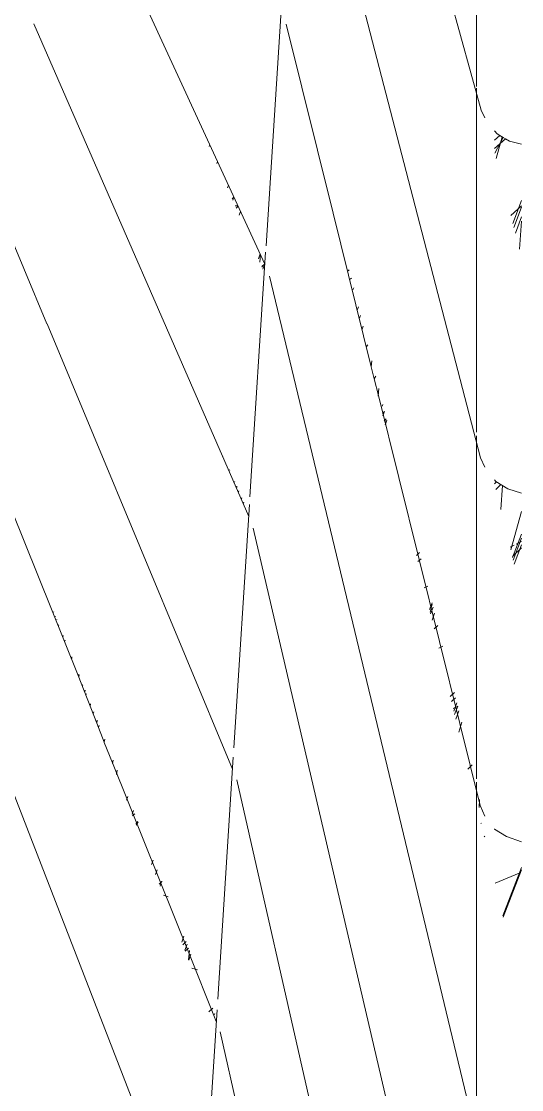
# Model space of a CAD drawing. Header units: millimetres. Extents: x 886808 to 1650903, y -1008069 to 230892.
# Drawn here: x 1018377.5 to 1018500.9, y -559192.9 to -558929.3 of the extents above; entities that cross this region are included whole.
import ezdxf
from ezdxf.xclip import XClip

# ---------------------------------------------------------------- set-up
doc = ezdxf.new("R2010")
doc.units = ezdxf.units.MM
doc.header["$XCLIPFRAME"] = 0
doc.layers.get('0').update_dxf_attribs({"lineweight": 0})
doc.layers.add('A_Dim', color=8, linetype='Continuous', lineweight=5)

# ---------------------------------------------------------------- blocks, each defined once
blk = doc.blocks.new('A$C14C457CE')
for p, q in [((9415, 2104.98), (9415, 2459.44)), ((9413.9, 2099.11), (9453.77, 2244.65)), ((9414, 2013.34), (9457.88, 2182.47)), ((9467.21, 2061.13), (9516.12, 2167.23)), ((9466.92, 2065.67), (9463.03, 2126.3)), ((9450.4, 2073.75), (9461.97, 2120.32)), ((9471.2, 1998.88), (9524.22, 2120.46)), ((9415, 2019.67), (9415, 2104.53)), ((9412.99, 2097.23), (9413.9, 2099.11)), ((9407.9, 2092.09), (9408.47, 2092.42)), ((9408.47, 2092.42), (9409.28, 2092.89)), ((9410.53, 2088.56), (9408.47, 2092.42)), ((9408.67, 2092.53), (9410.18, 2087.21)), ((9409.28, 2092.89), (9409.93, 2093.27)), ((9410.61, 2091.7), (9409.28, 2092.89)), ((9409.93, 2093.27), (9410.61, 2094)), ((9403.88, 2090.75), (9406.86, 2091.47)), ((9406.86, 2091.47), (9407.9, 2092.09)), ((9410.61, 2089.64), (9407.9, 2092.09)), ((9480.94, 2090.23), (9480.78, 2090.56)), ((9480.92, 2090.19), (9480.94, 2090.23)), ((9479.09, 2085.99), (9478.9, 2086.49)), ((9476.22, 2080.66), (9476.47, 2079.96)), ((9403.88, 2076.87), (9406.03, 2071.19)), ((9475.3, 2077.28), (9474.84, 2077.68)), ((9474.87, 2077.74), (9475.15, 2076.94)), ((9406.54, 2073.15), (9403.88, 2075.56)), ((9403.88, 2075.22), (9405.77, 2070.19)), ((9473.22, 2074.17), (9473.54, 2073.25)), ((9474.29, 2074.97), (9473.79, 2075.41)), ((9474.55, 2075.56), (9473.86, 2075.55)), ((9403.88, 2072.85), (9405.4, 2068.76)), ((9404.38, 2064.86), (9403.88, 2071.77)), ((9440.96, 2035.78), (9450.4, 2073.75)), ((9520.97, 2046.41), (9532.31, 2073.69)), ((9470.89, 2003.76), (9467.02, 2064.1)), ((9468.48, 2061.65), (9468.29, 2063.48)), ((9468.38, 2063.66), (9468.82, 2062.44)), ((9467.99, 2060.53), (9467.24, 2061.19)), ((9467.25, 2061.22), (9467.72, 2059.92)), ((9414.15, 1841.81), (9466.05, 2058.17)), ((9446.65, 2059.51), (9446.39, 2059.74)), ((9467.96, 2060.46), (9467.25, 2060.44)), ((9446.16, 2057.44), (9445.88, 2057.69)), ((9445.53, 2054.81), (9445.28, 2055.27)), ((9444.12, 2050.61), (9444.36, 2049.96)), ((9443.6, 2048.51), (9443.85, 2047.83)), ((9442.94, 2045.83), (9443.2, 2045.11)), ((9475.19, 1936.6), (9520.94, 2046.39)), ((9520.94, 2046.39), (9520.97, 2046.41)), ((9442.18, 2040.87), (9441.79, 2041.22)), ((9440.96, 2035.78), (9440.81, 2037.27)), ((9440.24, 2032.85), (9440.96, 2035.78)), ((9439.22, 2028.77), (9440.25, 2032.82)), ((9440.24, 2032.85), (9439.88, 2033.52)), ((9440.25, 2032.82), (9440.24, 2032.85)), ((9439.23, 2028.58), (9439.11, 2030.45)), ((9414.08, 1927.58), (9439.22, 2028.77)), ((9513.25, 1959.68), (9540.38, 2026.91)), ((9437.7, 2024.77), (9438.08, 2023.76)), ((9438.13, 2024.37), (9437.7, 2024.76)), ((9438.13, 2026.49), (9438.27, 2026.12)), ((9438.21, 2024.3), (9438.13, 2024.37)), ((9437.15, 2022.55), (9437.54, 2021.5)), ((9437.73, 2022.3), (9437.16, 2022.6)), ((9437.78, 2022.52), (9437.26, 2023)), ((9415, 1934.22), (9415, 2018.79)), ((9412.99, 2011.09), (9414, 2013.34)), ((9477.35, 2013.71), (9477.31, 2013.7)), ((9475.93, 2010.3), (9475.86, 2010.37)), ((9403.88, 2004.69), (9407.26, 2005.69)), ((9407.26, 2005.69), (9410.26, 2007.51)), ((9409.05, 2000.61), (9408.62, 2006.52)), ((9410.28, 2005.57), (9409.01, 2006.75)), ((9410.61, 2006.93), (9410.09, 2007.41)), ((9410.26, 2007.51), (9410.61, 2007.91)), ((9474.15, 2006.03), (9474.12, 2006.38)), ((9474.62, 2007.53), (9474.69, 2007.33)), ((9473.01, 2003.27), (9472.87, 2003.52)), ((9473.63, 2005.24), (9473.72, 2004.99)), ((9474.86, 1941.79), (9471.01, 2001.86)), ((9472.4, 2002.43), (9472.52, 2002.1)), ((9403.88, 2000.09), (9406.57, 1990.64)), ((9414.21, 1756.04), (9470.11, 1996.04)), ((9403.88, 1994.57), (9406.1, 1988.76)), ((9403.88, 1993.55), (9405.95, 1988.13)), ((9405.26, 1992.04), (9403.88, 1992.69)), ((9403.88, 1991.94), (9405.7, 1987.13)), ((9406.17, 1989.05), (9403.88, 1991.18)), ((9406.74, 1991.34), (9405.71, 1991.82)), ((9429.82, 1989.31), (9429.07, 1990)), ((9429.45, 1987.79), (9428.69, 1988.49)), ((9427.9, 1981.31), (9427.01, 1981.73)), ((9425.72, 1976.53), (9426.35, 1974.86)), ((9425.91, 1977.29), (9426.46, 1975.33)), ((9425.98, 1977.6), (9426.61, 1975.95)), ((9425.35, 1975.05), (9425.99, 1973.35)), ((9518.88, 1974.34), (9518.9, 1974.23)), ((9519.33, 1975.34), (9519.28, 1975.33)), ((9425.46, 1971.15), (9424.58, 1971.97)), ((9518.08, 1972.12), (9518.01, 1972.19)), ((9518.53, 1973.47), (9518.57, 1973.38)), ((9516.96, 1969.55), (9517, 1969.33)), ((9424.33, 1966.44), (9423.33, 1966.91)), ((9516.48, 1968.35), (9516.54, 1968.16)), ((9514.87, 1963.84), (9514.81, 1964.2)), ((9514.85, 1964.29), (9514.91, 1963.96)), ((9508.7, 1947.94), (9513.25, 1959.68)), ((9513.05, 1959.8), (9513.13, 1959.36)), ((9513.09, 1959.9), (9513.11, 1959.95)), ((9513.17, 1959.46), (9513.09, 1959.9)), ((9513.25, 1959.68), (9513.09, 1959.9)), ((9421.47, 1954.52), (9420.48, 1955.44)), ((9511.54, 1956.05), (9511.64, 1955.53)), ((9512.29, 1957.2), (9512.08, 1957.39)), ((9419.84, 1952.89), (9420.6, 1950.9)), ((9421.17, 1953.26), (9420.17, 1954.19)), ((9511.42, 1954.97), (9511.19, 1955.18)), ((9419.36, 1950.93), (9420.12, 1948.9)), ((9420.12, 1951.88), (9419.65, 1952.1)), ((9419.65, 1952.09), (9420.41, 1950.09)), ((9420.26, 1951.81), (9420.12, 1951.88)), ((9420.76, 1951.57), (9420.26, 1951.81)), ((9483.18, 1811.97), (9537.65, 1952.31)), ((9509.39, 1950.67), (9509.57, 1950.19)), ((9510.2, 1952.7), (9510.31, 1952.11)), ((9418.66, 1948.12), (9419.35, 1945.69)), ((9506.84, 1943.25), (9508.7, 1947.94)), ((9508.57, 1948.62), (9508.7, 1947.94)), ((9508.07, 1947.37), (9508.26, 1946.83)), ((9504.77, 1938.11), (9506.85, 1943.18)), ((9506.7, 1943.96), (9506.84, 1943.25)), ((9506.84, 1943.25), (9506.85, 1943.18)), ((9478.83, 1879.79), (9475, 1939.56)), ((9417.16, 1936.56), (9416.05, 1937.6)), ((9485.65, 1890.42), (9504.77, 1938.11)), ((9504.63, 1938.82), (9504.81, 1937.93)), ((9503.78, 1935.27), (9503.63, 1936.31)), ((9414.25, 1670.28), (9474.17, 1933.91)), ((9415, 1848.71), (9415, 1933.39)), ((9414.38, 1927.13), (9414.24, 1929.1)), ((9501.01, 1929.79), (9501.32, 1928.94)), ((9412.99, 1924.94), (9414.08, 1927.58)), ((9499.65, 1926.4), (9499.98, 1925.49)), ((9499.63, 1925.27), (9499.32, 1925.56)), ((9499.83, 1925.09), (9499.63, 1925.27)), ((9407.65, 1919.93), (9410.56, 1921.76)), ((9410.56, 1921.76), (9410.61, 1921.81)), ((9413.95, 1923.16), (9413.79, 1923.23)), ((9498.93, 1922.78), (9498.51, 1923.56)), ((9499.08, 1923.17), (9498.56, 1923.66)), ((9403.88, 1918.62), (9407.65, 1919.93)), ((9413.16, 1919.85), (9412.99, 1920.01)), ((9494.73, 1914.12), (9495.14, 1913.01)), ((9403.88, 1912.29), (9408.49, 1900.4)), ((9403.88, 1911.76), (9408.4, 1900.03)), ((9410.42, 1908.46), (9404.51, 1910.91)), ((9493.79, 1911.77), (9494.21, 1910.62)), ((9493.28, 1908.22), (9492.61, 1908.84)), ((9492.64, 1908.9), (9492.84, 1908.35)), ((9492.84, 1908.35), (9493.07, 1907.7)), ((9492.2, 1905.45), (9491.11, 1905.1)), ((9487.2, 1895.35), (9487.73, 1893.93)), ((9486.85, 1891.67), (9486.03, 1892.43)), ((9486.42, 1893.39), (9486.96, 1891.93)), ((9487.48, 1893.27), (9486.67, 1894.02)), ((9479.77, 1875.77), (9485.65, 1890.42)), ((9485.45, 1890.97), (9486, 1889.46)), ((9486.04, 1889.57), (9485.81, 1891.86)), ((9485.22, 1887.46), (9483.87, 1887.03)), ((9482.81, 1817.77), (9479, 1877.2)), ((9479.57, 1876.3), (9479.77, 1875.77)), ((9481.03, 1876.67), (9480.07, 1877.57)), ((9479.19, 1874.3), (9479.77, 1875.77)), ((9414.29, 1584.5), (9478.22, 1871.8))]:
    blk.add_line(p, q)

msp = doc.modelspace()

# ---------------------------------------------------------------- block references
at = {"layer": 'A_Dim', "transparency": 33554483}
ref = msp.add_blockref('A$C14C457CE', (1027904.8, -561050.38), dxfattribs=dict(at, xscale=-1))
XClip(ref).set_block_clipping_path([(7946.8262406772, -441.4141993674), (10608.649371153, 4022.528169149)])

doc.saveas('drawing.dxf')
